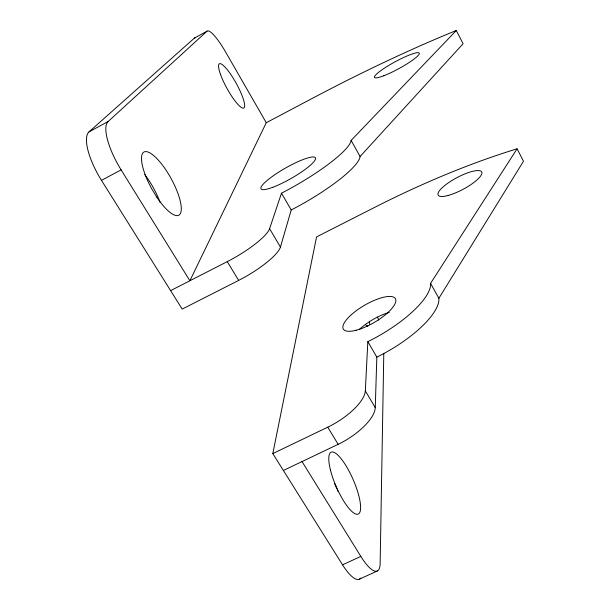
<?xml version="1.0" encoding="UTF-8"?>
<svg xmlns="http://www.w3.org/2000/svg" width="610" height="610" viewBox="0 0 610 610"><rect width="100%" height="100%" fill="white"/><g stroke="black" fill="none" stroke-linecap="round" stroke-linejoin="round"><path stroke-width="0.91" d="M383.789 353.297L380.152 563.304A40.092 10.904 67.2 0 1 360.838 556.404L302.026 461.579M283.391 470.478L338.154 444.324A40.42 15.829 -32.4 0 0 375.257 407.663L376.835 357.117L367.838 341.653A69.273 22.677 -30.3 0 0 430.568 283.36L517.089 148.802L523.487 161.261L438.864 298.282A68.991 23.584 -30.4 0 1 376.835 357.117M375.257 407.663L365.329 390.85L367.838 341.653M360.784 578.028A40.001 11.514 67.5 0 1 342.546 564.822L272.8 453.596L316.56 236.924L374.685 207.362A383.454 131.791 -30.4 0 1 517.089 148.802M207.034 31.194L194.392 38.102L89.029 131.859A43.34 14.457 60.1 0 0 101.474 180.346L182.192 309.087L238.655 280.402A42.212 9.958 -31 0 0 280.44 247.073L291.222 209.954A71.622 14.648 -29.8 0 0 360.075 156.511L463.097 43.729L456.295 30.5A399.748 79.62 -29.8 0 0 313.395 97.806L266.273 122.717L189.893 280.752L121.123 169.87A43.462 13.702 60.3 0 1 108.115 121.527L207.034 31.194A28.601 5.818 60.9 0 1 225.342 51.545L266.273 122.717M170.609 290.619L227.271 261.629A42.418 9.249 -30.8 0 0 269.597 228.712L281.477 193.21A71.927 13.588 -29.7 0 0 351.131 140.414L456.295 30.5M89.029 131.859L108.115 121.527M101.474 180.346L121.123 169.87M272.8 453.596L327.753 427.183A40.603 15.242 -32.2 0 0 365.329 390.85M342.546 564.822L360.838 556.404M359.587 579.081L377.483 570.907M227.271 261.629L238.655 280.402M327.753 427.183L338.154 444.324M269.597 228.712L280.44 247.073M281.477 193.21L291.222 209.954M351.131 140.414L360.075 156.511M430.568 283.36L438.864 298.282M367.868 326.22A23.622 4.75 63.9 0 1 365.969 325.061M369.34 321.173A23.622 4.75 63.9 0 1 369.599 324.185M359.687 329.118A30.042 10.256 -30.3 0 1 389.294 312.366M377.468 317.131A26.36 5.139 64 0 1 378.825 320.166M194.392 38.102A28.548 6.153 60.7 0 1 195.131 37.767M334.532 483.516A33.68 9.676 66.7 0 1 336.857 488.732M337.223 489.609A33.68 9.676 66.7 0 1 337.925 491.37M144.753 174.612A35.975 11.575 60.9 0 1 160.026 202.284M156.663 196.931L151.676 188.688A36.074 10.957 61.1 0 1 149.656 152.759A36.074 10.957 61.1 0 1 180.911 204.365A36.074 10.957 61.1 0 1 156.663 196.931M448.228 195.444A24.682 6.596 -28 0 0 481.923 173.133A24.682 6.596 -28 0 0 449.639 181.963A24.682 6.596 -28 0 0 448.228 195.444M356.171 330.246A30.157 9.859 -30.3 0 0 395.867 300.501A30.157 9.859 -30.3 0 0 356.019 310.902A30.157 9.859 -30.3 0 0 356.171 330.246M272.838 187.27A31.308 5.909 -29.7 0 0 315.5 158.943A31.308 5.909 -29.7 0 0 276.353 173.667A31.308 5.909 -29.7 0 0 272.838 187.27M383.82 75.739A25.452 3.896 -28.5 0 0 419.2 53.955A25.452 3.896 -28.5 0 0 387.548 66.162A25.452 3.896 -28.5 0 0 383.82 75.739M220.439 74.245A25.269 5.276 61.1 0 0 243.024 108.145A25.269 5.276 61.1 0 0 231.327 75.251A25.269 5.276 61.1 0 0 220.439 74.245M330.498 470.196A33.764 9.158 66.4 0 0 357.978 514.169A33.764 9.158 66.4 0 0 345.573 465.064A33.764 9.158 66.4 0 0 330.498 470.196"/></g></svg>
